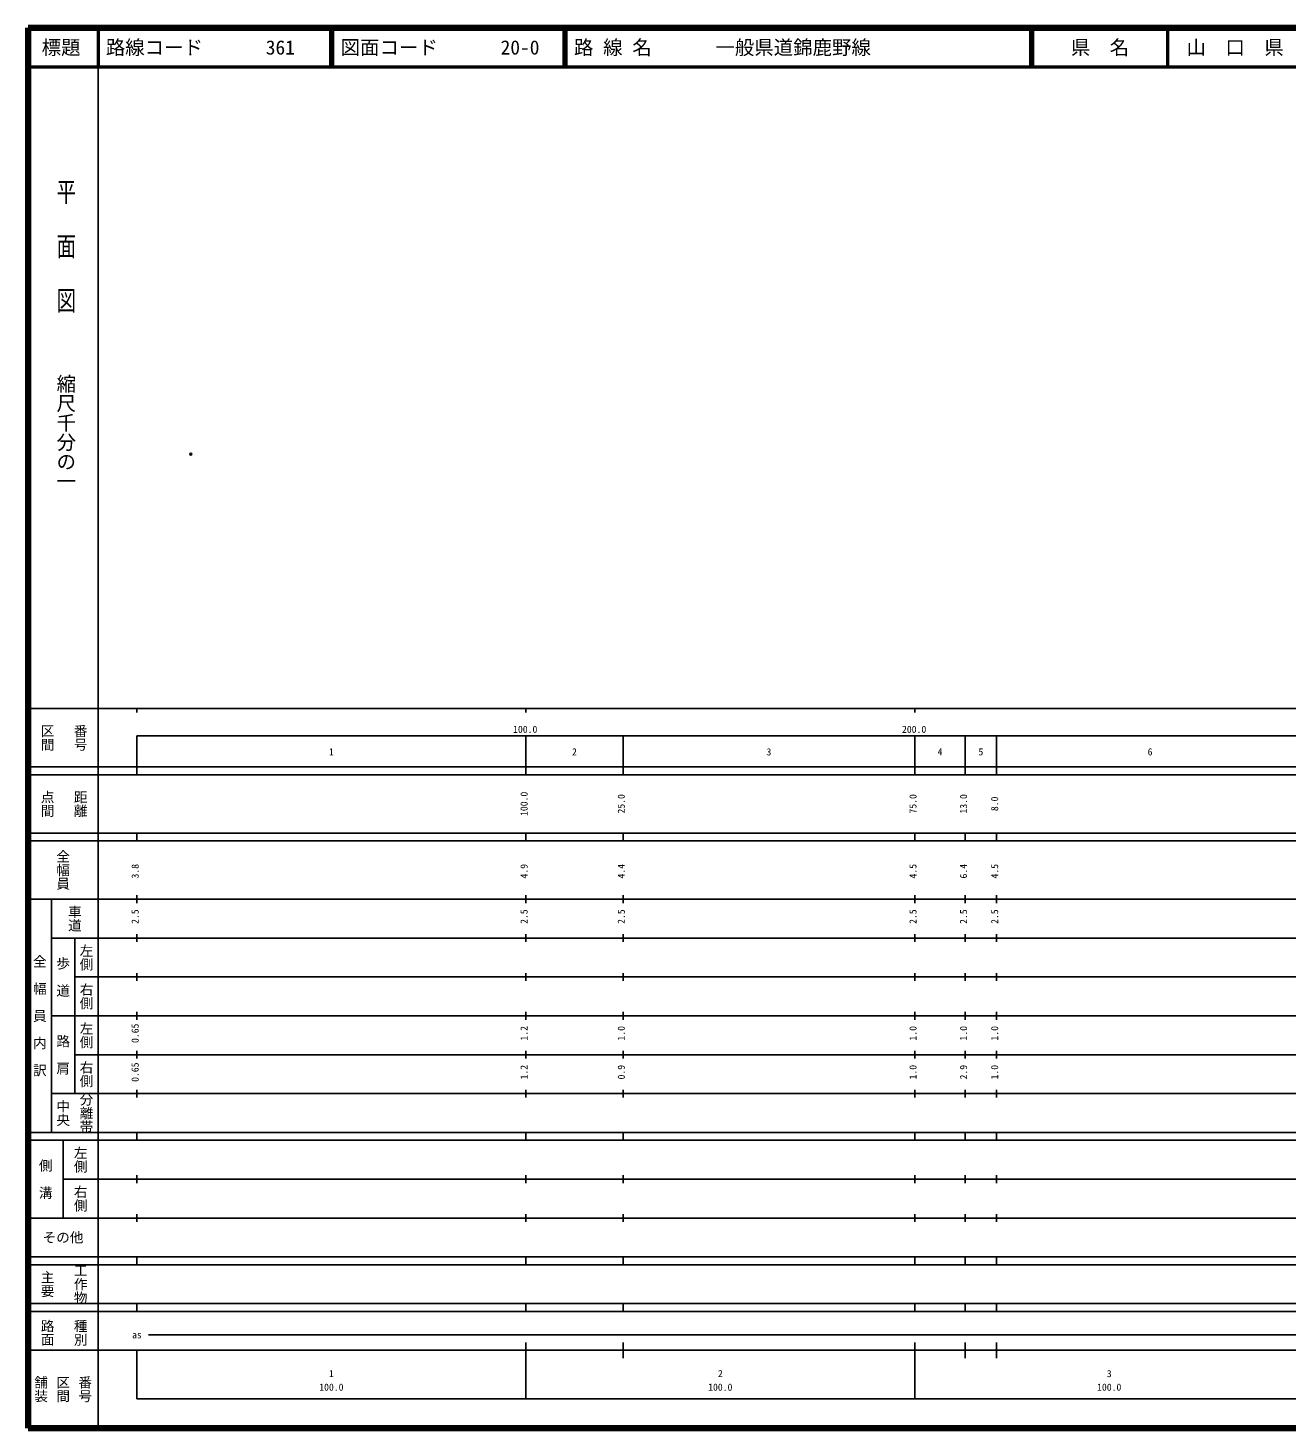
# Model space of a CAD drawing. Units: millimetres on the paper. Extents: x 40 to 680, y 20 to 380.
# Drawn here: x 40 to 363.7, y 20 to 380 of the extents above; entities that cross this region are included whole.
import ezdxf
from ezdxf.enums import TextEntityAlignment as Align

# ---------------------------------------------------------------- set-up
doc = ezdxf.new("R2010")
doc.units = ezdxf.units.MM
doc.header["$PDMODE"] = 32
doc.header["$PDSIZE"] = 0.5
doc.layers.add('M-OTRS', color=6, linetype='Continuous')
doc.layers.add('M-TTL-TXT', color=7, linetype='Continuous')
for name, color, linetype, lineweight in [('M-TTL', 2, 'Continuous', 140), ('M-TTL-BAND', 7, 'Continuous', 25), ('M-TTL-LINE', 7, 'Continuous', 50)]:
    doc.layers.add(name, color=color, linetype=linetype, lineweight=lineweight)
doc.styles.add('@ＭＳ ゴシック', font='')
doc.styles.add('ＭＳ ゴシック', font='')
doc.styles.get('@ＭＳ ゴシック').set_extended_font_data('@MS Gothic')
doc.styles.get('ＭＳ ゴシック').set_extended_font_data('MS Gothic')

msp = doc.modelspace()

# ---------------------------------------------------------------- linework, layer by layer
at = {"layer": 'M-OTRS'}
msp.add_point((81.841, 270.391), dxfattribs=at)
at = {"layer": 'M-TTL'}
for p, q in [((40, 380), (40, 20)), ((680, 380), (40, 380)), ((40, 20), (680, 20))]:
    msp.add_line(p, q, dxfattribs=at)
at = {"layer": 'M-TTL-BAND'}
for p, q in [((58, 370), (58, 20)), ((40, 205), (579, 205)), ((68, 205), (68, 204)), ((168, 205), (168, 204)), ((268, 205), (268, 204)), ((68, 198), (579, 198)), ((68, 198), (68, 188)), ((168, 188), (168, 198)), ((193, 188), (193, 198)), ((268, 188), (268, 198)), ((281, 188), (281, 198)), ((289, 188), (289, 198)), ((40, 190), (579, 190)), ((40, 188), (579, 188)), ((40, 173), (579, 173)), ((68, 171), (68, 173)), ((168, 171), (168, 173)), ((193, 171), (193, 173)), ((268, 171), (268, 173)), ((281, 171), (281, 173)), ((289, 171), (289, 173)), ((40, 171), (579, 171)), ((40, 156), (579, 156)), ((46, 96), (46, 156)), ((68, 155), (68, 157)), ((168, 155), (168, 157)), ((193, 155), (193, 157)), ((268, 155), (268, 157)), ((281, 155), (281, 157)), ((289, 155), (289, 157)), ((46, 146), (579, 146)), ((52, 146), (52, 106)), ((68, 145), (68, 147)), ((168, 145), (168, 147)), ((193, 145), (193, 147)), ((268, 145), (268, 147)), ((281, 145), (281, 147)), ((289, 145), (289, 147)), ((68, 135), (68, 137)), ((168, 135), (168, 137)), ((193, 135), (193, 137)), ((268, 135), (268, 137)), ((281, 135), (281, 137)), ((289, 135), (289, 137)), ((52, 136), (579, 136)), ((46, 126), (579, 126)), ((68, 125), (68, 127)), ((168, 125), (168, 127)), ((193, 125), (193, 127)), ((268, 125), (268, 127)), ((281, 125), (281, 127)), ((289, 125), (289, 127)), ((52, 116), (579, 116)), ((68, 115), (68, 117)), ((168, 115), (168, 117)), ((193, 115), (193, 117)), ((268, 115), (268, 117)), ((281, 115), (281, 117)), ((289, 115), (289, 117)), ((46, 106), (579, 106)), ((68, 105), (68, 107)), ((168, 105), (168, 107)), ((193, 105), (193, 107)), ((268, 105), (268, 107)), ((281, 105), (281, 107)), ((289, 105), (289, 107)), ((40, 96), (579, 96)), ((40, 94), (579, 94)), ((49, 94), (49, 74)), ((68, 94), (68, 96)), ((168, 94), (168, 96)), ((193, 94), (193, 96)), ((268, 94), (268, 96)), ((281, 94), (281, 96)), ((289, 94), (289, 96)), ((49, 84), (579, 84)), ((68, 83), (68, 85)), ((168, 83), (168, 85)), ((193, 83), (193, 85)), ((268, 83), (268, 85)), ((281, 83), (281, 85)), ((289, 83), (289, 85)), ((40, 74), (579, 74)), ((68, 73), (68, 75)), ((168, 73), (168, 75)), ((193, 73), (193, 75)), ((268, 73), (268, 75)), ((281, 73), (281, 75)), ((289, 73), (289, 75)), ((40, 64), (579, 64)), ((40, 62), (579, 62)), ((68, 62), (68, 64)), ((168, 62), (168, 64)), ((193, 62), (193, 64)), ((268, 62), (268, 64)), ((281, 62), (281, 64)), ((289, 62), (289, 64)), ((40, 52), (579, 52)), ((68, 50), (68, 52)), ((168, 50), (168, 52)), ((193, 50), (193, 52)), ((268, 50), (268, 52)), ((281, 50), (281, 52)), ((289, 50), (289, 52)), ((40, 50), (579, 50)), ((71, 44), (565, 44)), ((40, 40), (579, 40)), ((68, 40), (68, 27.5)), ((168, 27.5), (168, 42)), ((193, 38), (193, 42)), ((268, 27.5), (268, 42)), ((281, 38), (281, 42)), ((289, 38), (289, 42)), ((68, 27.5), (579, 27.5))]:
    msp.add_line(p, q, dxfattribs=at)
at = {"layer": 'M-TTL-LINE'}
for p, q in [((58, 380), (58, 370)), ((117.75, 380), (117.75, 370)), ((118.25, 380), (118.25, 370)), ((177.75, 380), (177.75, 370)), ((178.25, 380), (178.25, 370)), ((297.75, 380), (297.75, 370)), ((298.25, 380), (298.25, 370)), ((333, 380), (333, 370)), ((40, 370), (680, 370))]:
    msp.add_line(p, q, dxfattribs=at)

# ---------------------------------------------------------------- texts
at = {"layer": 'M-TTL-BAND', "style": '@ＭＳ ゴシック', "width": 1.4}
msp.add_text('平  面  図', height=3.666, rotation=270, dxfattribs=at).set_placement((49.777, 306.475), align=Align.MIDDLE_RIGHT)
at = {"layer": 'M-TTL-BAND', "style": '@ＭＳ ゴシック'}
msp.add_text('縮尺千分の一', height=3.666, rotation=270, dxfattribs=at).set_placement((49.777, 261.03), align=Align.MIDDLE_RIGHT)
for s, p in [('区間', (45, 197.5)), ('番号', (53.5, 197.5)), ('点間', (45, 180.5)), ('距離', (53.5, 180.5)), ('全幅員', (49, 163.5)), ('車道', (52, 151)), ('左側', (55, 141)), ('全\u3000幅\u3000員\u3000内\u3000訳', (43, 126)), ('歩\u3000道', (49, 136)), ('右側', (55, 131)), ('左側', (55, 121)), ('路\u3000肩', (49, 116)), ('右側', (55, 111)), ('分離帯', (55, 101)), ('中央', (49, 101)), ('左側', (53.5, 89)), ('側\u3000溝', (44.5, 84)), ('右側', (53.5, 79)), ('工作物', (53.5, 57)), ('主要', (45, 57)), ('路面', (45, 44.5)), ('種別', (53.5, 44.5)), ('舗装', (43.333, 30)), ('区間', (49, 30)), ('番号', (54.667, 30))]:
    msp.add_text(s, height=2.566, rotation=270, dxfattribs=at).set_placement(p, align=Align.MIDDLE_CENTER)
at = {"layer": 'M-TTL-BAND', "style": 'ＭＳ ゴシック'}
for s, p in [('100.0', (167.844, 198.195)), ('200.0', (267.844, 198.195)), ('1', (118, 192.405)), ('2', (180.5, 192.405)), ('3', (230.5, 192.405)), ('4', (274.5, 192.405)), ('5', (285, 192.405)), ('6', (328.5, 192.405)), ('as', (68, 42.5)), ('1', (118, 32.523)), ('2', (218, 32.523)), ('3', (318, 32.523)), ('100.0', (118, 29.033)), ('100.0', (218, 29.033)), ('100.0', (318, 29.033))]:
    msp.add_text(s, height=1.833, dxfattribs=at).set_placement(p, align=Align.BOTTOM_CENTER)
for s, p in [('100.0', (169, 180.5)), ('25.0', (194, 180.5)), ('75.0', (269, 180.5)), ('13.0', (282, 180.5)), ('8.0', (290, 180.5)), ('3.8', (69, 163.174)), ('4.9', (169, 163.174)), ('4.4', (194, 163.174)), ('4.5', (269, 163.174)), ('6.4', (282, 163.174)), ('4.5', (290, 163.174)), ('2.5', (69, 151.5)), ('2.5', (169, 151.5)), ('2.5', (194, 151.5)), ('2.5', (269, 151.5)), ('2.5', (282, 151.5)), ('2.5', (290, 151.5)), ('0.65', (69, 121.5)), ('1.2', (169, 121.5)), ('1.0', (194, 121.5)), ('1.0', (269, 121.5)), ('1.0', (282, 121.5)), ('1.0', (290, 121.5)), ('0.65', (69, 111.5)), ('1.2', (169, 111.5)), ('0.9', (194, 111.5)), ('1.0', (269, 111.5)), ('2.9', (282, 111.5)), ('1.0', (290, 111.5))]:
    msp.add_text(s, height=1.833, rotation=90, dxfattribs=at).set_placement(p, align=Align.BOTTOM_CENTER)
msp.add_text('その他', height=2.566, dxfattribs=at).set_placement((49, 69), align=Align.MIDDLE_CENTER)
at = {"layer": 'M-TTL-TXT', "style": 'ＭＳ ゴシック'}
for s, p in [('標題', (48.5, 375)), ('県\u3000名', (315.625, 375)), ('山\u3000口\u3000県', (350.375, 375))]:
    msp.add_text(s, height=3.666, dxfattribs=at).set_placement(p, align=Align.MIDDLE_CENTER)
for s, p in [('路線コード', (60, 375)), ('361', (101.142, 375)), ('図面コード', (120.38, 375)), ('20-0', (161.521, 375)), ('路 線 名', (180.38, 375)), ('一般県道錦鹿野線', (216.734, 375))]:
    msp.add_text(s, height=3.666, dxfattribs=at).set_placement(p, align=Align.MIDDLE_LEFT)

doc.saveas('drawing.dxf')
